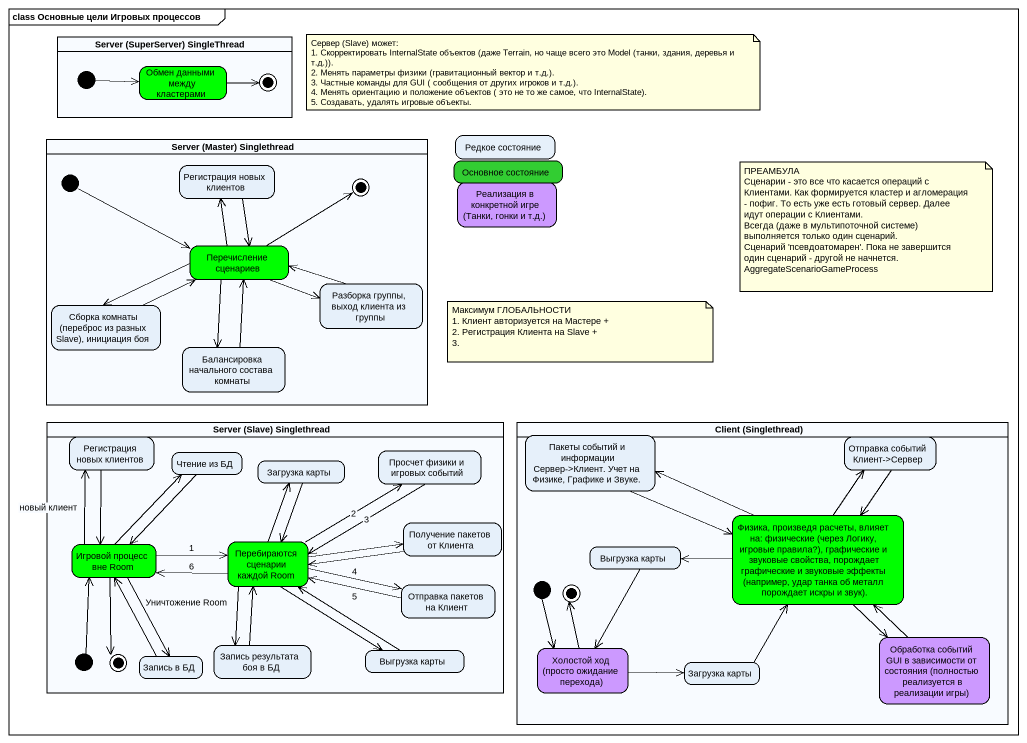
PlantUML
@startuml
mainframe class Основные цели Игровых процессов
hide empty description
state "Server (SuperServer) SingleThread" as Server_SuperServer <<partition>> {
  state "Обмен данными между кластерами" as Обмен_данными_между #00FF00
  [*] -right-> Обмен_данными_между
  Обмен_данными_между -right-> [*]
}
state "Server (Master) Singlethread" as Server_Master_Singlethread <<partition>> {
  state "Регистрация новых клиентов" as Регистрация_новых_клиентов
  state "Перечисление сценариев" as Перечисление_сценариев #00FF00
  state "Сборка комнаты (переброс из разных Slave), инициация боя" as Сборка_комнаты_переброс_из
  state "Разборка группы, выход клиента из группы" as Разборка_группы_выход
  state "Балансировка начального состава комнаты" as Балансировка_начального
  [*] -right-> Перечисление_сценариев
  Перечисление_сценариев -up-> [*]
}
state "Редкое состояние" as Редкое_состояние
state "Основное состояние" as Основное_состояние #32CD32
state "Реализация в конкретной игре (Танки, гонки и т.д.)" as Реализация_в_конкретной #CC99FF
state "Server (Slave) Singlethread" as Server_Slave_Singlethread <<partition>> {
  state "Регистрация новых клиентов" as Регистрация_новых_клиентов_2
  state "Чтение из БД" as Чтение_из_БД
  state "Загрузка карты" as Загрузка_карты
  state "Просчет физики и игровых событий" as Просчет_физики_и_игровых
  state "Перебираются сценарии каждой Room" as Перебираются_сценарии #00FF00
  state "Получение пакетов от Клиента" as Получение_пакетов_от_Клиента
  state "Игровой процесс вне Room" as Игровой_процесс_вне_Room #00FF00
  state "Отправка пакетов на Клиент" as Отправка_пакетов_на_Клиент
  state "Запись в БД" as Запись_в_БД
  state "Запись результата боя в БД" as Запись_результата_боя_в_БД
  state "Выгрузка карты" as Выгрузка_карты_2
  Игровой_процесс_вне_Room --> [*]
  [*] -up-> Игровой_процесс_вне_Room
}
state "Client (Singlethread)" as Client_Singlethread <<partition>> {
  state "Пакеты событий и информации Сервер->Клиент. Учет на Физике, Графике и Звуке." as Пакеты_событий_и_информации
  state "Отправка событий Клиент->Сервер" as Отправка_событий_Клиент
  state "Физика, произведя расчеты, влияет на: физические (через Логику, игровые правила?), графические и звуковые свойства, порождает графические и звуковые эффекты (например, удар танка об металл порождает искры и звук)." as Физика_произведя_расчеты #00FF00
  state "Выгрузка карты" as Выгрузка_карты
  state "Холостой ход (просто ожидание перехода)" as Холостой_ход_просто #CC99FF
  state "Обработка событий GUI в зависимости от состояния (полностью реализуется в реализации игры)" as Обработка_событий_GUI_в #CC99FF
  state "Загрузка карты" as Загрузка_карты_2
  [*] --> Холостой_ход_просто
  Холостой_ход_просто -up-> [*]
}
Регистрация_новых_клиентов --> Перечисление_сценариев
Перечисление_сценариев -up-> Регистрация_новых_клиентов
Перечисление_сценариев -left-> Сборка_комнаты_переброс_из
Перечисление_сценариев -right-> Разборка_группы_выход
Перечисление_сценариев --> Балансировка_начального
Сборка_комнаты_переброс_из -right-> Перечисление_сценариев
Разборка_группы_выход -left-> Перечисление_сценариев
Балансировка_начального -up-> Перечисление_сценариев
Регистрация_новых_клиентов_2 --> Игровой_процесс_вне_Room
Чтение_из_БД --> Игровой_процесс_вне_Room
Загрузка_карты --> Перебираются_сценарии
Просчет_физики_и_игровых -left-> Перебираются_сценарии : 3
Пакеты_событий_и_информации -right-> Физика_произведя_расчеты
Отправка_событий_Клиент --> Физика_произведя_расчеты
Перебираются_сценарии -up-> Загрузка_карты
Перебираются_сценарии -right-> Просчет_физики_и_игровых : 2
Перебираются_сценарии -right-> Получение_пакетов_от_Клиента
Перебираются_сценарии -left-> Игровой_процесс_вне_Room : 6
Перебираются_сценарии -right-> Отправка_пакетов_на_Клиент : 4
Перебираются_сценарии --> Запись_результата_боя_в_БД : Уничтожение Room
Перебираются_сценарии --> Выгрузка_карты_2
Получение_пакетов_от_Клиента -left-> Перебираются_сценарии
Физика_произведя_расчеты -left-> Пакеты_событий_и_информации
Физика_произведя_расчеты -up-> Отправка_событий_Клиент
Физика_произведя_расчеты -left-> Выгрузка_карты
Физика_произведя_расчеты --> Обработка_событий_GUI_в
Игровой_процесс_вне_Room -up-> Регистрация_новых_клиентов_2 : новый клиент
Игровой_процесс_вне_Room -up-> Чтение_из_БД
Игровой_процесс_вне_Room -right-> Перебираются_сценарии : 1
Игровой_процесс_вне_Room --> Запись_в_БД
Выгрузка_карты --> Холостой_ход_просто
Отправка_пакетов_на_Клиент -left-> Перебираются_сценарии : 5
Запись_в_БД -up-> Игровой_процесс_вне_Room
Запись_результата_боя_в_БД -up-> Перебираются_сценарии
Выгрузка_карты_2 -up-> Перебираются_сценарии
Холостой_ход_просто -right-> Загрузка_карты_2
Обработка_событий_GUI_в -up-> Физика_произведя_расчеты
Загрузка_карты_2 -up-> Физика_произведя_расчеты
note as N1
  Сервер (Slave) может:
  1. Скорректировать InternalState объектов (даже Terrain, но чаще всего это Model (танки, здания, деревья и т.д.)).
  2. Менять параметры физики (гравитационный вектор и т.д.).
  3. Частные команды для GUI ( сообщения от других игроков и т.д.).
  4. Менять ориентацию и положение объектов ( это не то же самое, что InternalState).
  5. Создавать, удалять игровые объекты.
end note
note as N2
  ПРЕАМБУЛА
  Сценарии - это все что касается операций с Клиентами. Как формируется кластер и агломерация - пофиг. То есть уже есть готовый сервер. Далее идут операции с Клиентами.
  Всегда (даже в мультипоточной системе) выполняется только один сценарий.
  Сценарий 'псевдоатомарен'. Пока не завершится один сценарий - другой не начнется.
  AggregateScenarioGameProcess
end note
note as N3
  Максимум ГЛОБАЛЬНОСТИ
  1. Клиент авторизуется на Мастере +
  2. Регистрация Клиента на Slave +
  3.
end note
@enduml
